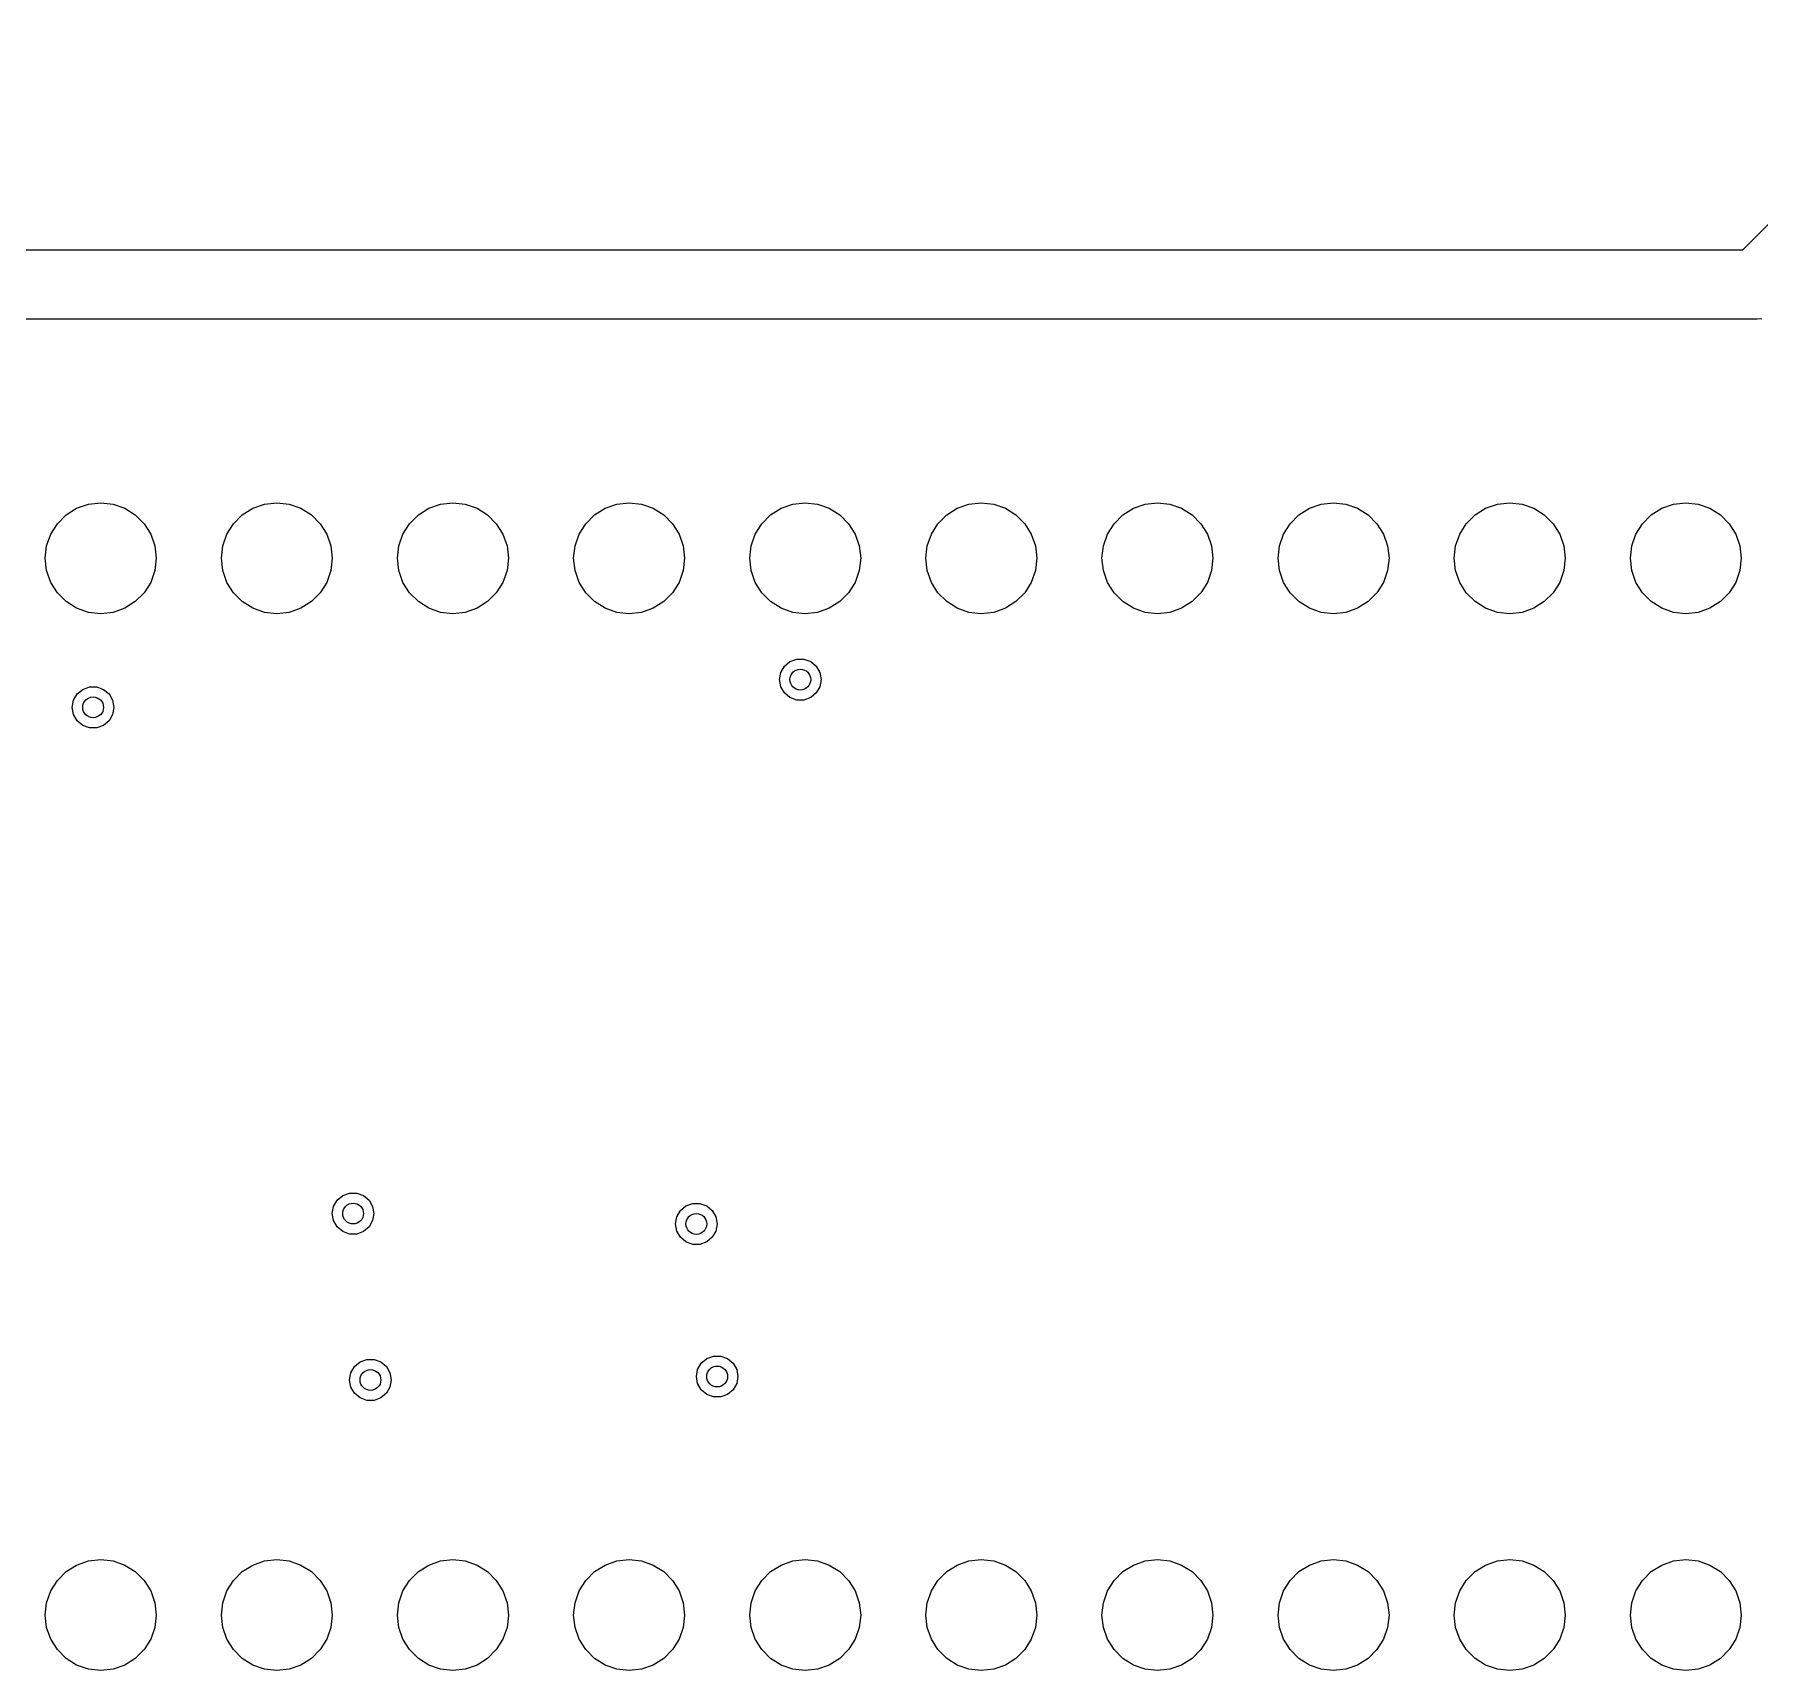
# Model space of a CAD drawing. Extents: x 281 to 530, y -238 to -79.
# Drawn here: x 303.51 to 328.39, y -162.8 to -139.21 of the extents above; entities that cross this region are included whole.
import ezdxf

# ---------------------------------------------------------------- set-up
doc = ezdxf.new("R2010")
doc.units = 0
doc.layers.add('BLACK', color=7, linetype='CONTINUOUS')

msp = doc.modelspace()

# ---------------------------------------------------------------- linework, layer by layer
at = {"layer": 'BLACK', "linetype": 'CONTINUOUS'}
for p, q in [((328.152894, -142.31), (331.256447, -139.206447)), ((281.61, -142.31), (328.152894, -142.31)), ((328.36, -143.31), (282.11, -143.31)), ((328.425248, -143.305723), (328.36, -143.31)), ((304.122893, -146.039225), (304.291983, -145.980058)), ((304.291983, -145.980058), (304.47, -145.96)), ((304.47, -145.96), (304.648017, -145.980058)), ((304.648017, -145.980058), (304.817107, -146.039225)), ((306.662893, -146.039225), (306.831983, -145.980058)), ((306.831983, -145.980058), (307.01, -145.96)), ((307.01, -145.96), (307.188017, -145.980058)), ((307.188017, -145.980058), (307.357107, -146.039225)), ((309.202893, -146.039225), (309.371983, -145.980058)), ((309.371983, -145.980058), (309.55, -145.96)), ((309.55, -145.96), (309.728017, -145.980058)), ((309.728017, -145.980058), (309.897107, -146.039225)), ((311.742893, -146.039225), (311.911983, -145.980058)), ((311.911983, -145.980058), (312.09, -145.96)), ((312.09, -145.96), (312.268017, -145.980058)), ((312.268017, -145.980058), (312.437107, -146.039225)), ((314.282893, -146.039225), (314.451983, -145.980058)), ((314.451983, -145.980058), (314.63, -145.96)), ((314.63, -145.96), (314.808017, -145.980058)), ((314.808017, -145.980058), (314.977107, -146.039225)), ((316.822893, -146.039225), (316.991983, -145.980058)), ((316.991983, -145.980058), (317.17, -145.96)), ((317.17, -145.96), (317.348017, -145.980058)), ((317.348017, -145.980058), (317.517107, -146.039225)), ((319.362893, -146.039225), (319.531983, -145.980058)), ((319.531983, -145.980058), (319.71, -145.96)), ((319.71, -145.96), (319.888017, -145.980058)), ((319.888017, -145.980058), (320.057107, -146.039225)), ((321.902893, -146.039225), (322.071983, -145.980058)), ((322.071983, -145.980058), (322.25, -145.96)), ((322.25, -145.96), (322.428017, -145.980058)), ((322.428017, -145.980058), (322.597107, -146.039225)), ((324.442893, -146.039225), (324.611983, -145.980058)), ((324.611983, -145.980058), (324.79, -145.96)), ((324.79, -145.96), (324.968017, -145.980058)), ((324.968017, -145.980058), (325.137107, -146.039225)), ((326.982893, -146.039225), (327.151983, -145.980058)), ((327.151983, -145.980058), (327.33, -145.96)), ((327.33, -145.96), (327.508017, -145.980058)), ((327.508017, -145.980058), (327.677107, -146.039225)), ((303.749225, -146.412893), (303.844535, -146.261208)), ((303.844535, -146.261208), (303.971208, -146.134535)), ((303.971208, -146.134535), (304.122893, -146.039225)), ((304.817107, -146.039225), (304.968792, -146.134535)), ((304.968792, -146.134535), (305.095465, -146.261208)), ((305.095465, -146.261208), (305.190775, -146.412893)), ((306.289225, -146.412893), (306.384535, -146.261208)), ((306.384535, -146.261208), (306.511208, -146.134535)), ((306.511208, -146.134535), (306.662893, -146.039225)), ((307.357107, -146.039225), (307.508792, -146.134535)), ((307.508792, -146.134535), (307.635465, -146.261208)), ((307.635465, -146.261208), (307.730775, -146.412893)), ((308.829225, -146.412893), (308.924535, -146.261208)), ((308.924535, -146.261208), (309.051208, -146.134535)), ((309.051208, -146.134535), (309.202893, -146.039225)), ((309.897107, -146.039225), (310.048792, -146.134535)), ((310.048792, -146.134535), (310.175465, -146.261208)), ((310.175465, -146.261208), (310.270775, -146.412893)), ((311.369225, -146.412893), (311.464535, -146.261208)), ((311.464535, -146.261208), (311.591208, -146.134535)), ((311.591208, -146.134535), (311.742893, -146.039225)), ((312.437107, -146.039225), (312.588792, -146.134535)), ((312.588792, -146.134535), (312.715465, -146.261208)), ((312.715465, -146.261208), (312.810775, -146.412893)), ((313.909225, -146.412893), (314.004535, -146.261208)), ((314.004535, -146.261208), (314.131208, -146.134535)), ((314.131208, -146.134535), (314.282893, -146.039225)), ((314.977107, -146.039225), (315.128792, -146.134535)), ((315.128792, -146.134535), (315.255465, -146.261208)), ((315.255465, -146.261208), (315.350775, -146.412893)), ((316.449225, -146.412893), (316.544535, -146.261208)), ((316.544535, -146.261208), (316.671208, -146.134535)), ((316.671208, -146.134535), (316.822893, -146.039225)), ((317.517107, -146.039225), (317.668792, -146.134535)), ((317.668792, -146.134535), (317.795465, -146.261208)), ((317.795465, -146.261208), (317.890775, -146.412893)), ((318.989225, -146.412893), (319.084535, -146.261208)), ((319.084535, -146.261208), (319.211208, -146.134535)), ((319.211208, -146.134535), (319.362893, -146.039225)), ((320.057107, -146.039225), (320.208792, -146.134535)), ((320.208792, -146.134535), (320.335465, -146.261208)), ((320.335465, -146.261208), (320.430775, -146.412893)), ((321.529225, -146.412893), (321.624535, -146.261208)), ((321.624535, -146.261208), (321.751208, -146.134535)), ((321.751208, -146.134535), (321.902893, -146.039225)), ((322.597107, -146.039225), (322.748792, -146.134535)), ((322.748792, -146.134535), (322.875465, -146.261208)), ((322.875465, -146.261208), (322.970775, -146.412893)), ((324.069225, -146.412893), (324.164535, -146.261208)), ((324.164535, -146.261208), (324.291208, -146.134535)), ((324.291208, -146.134535), (324.442893, -146.039225)), ((325.137107, -146.039225), (325.288792, -146.134535)), ((325.288792, -146.134535), (325.415465, -146.261208)), ((325.415465, -146.261208), (325.510775, -146.412893)), ((326.609225, -146.412893), (326.704535, -146.261208)), ((326.704535, -146.261208), (326.831208, -146.134535)), ((326.831208, -146.134535), (326.982893, -146.039225)), ((327.677107, -146.039225), (327.828792, -146.134535)), ((327.828792, -146.134535), (327.955465, -146.261208)), ((327.955465, -146.261208), (328.050775, -146.412893)), ((303.690058, -146.581983), (303.749225, -146.412893)), ((305.190775, -146.412893), (305.249942, -146.581983)), ((306.230058, -146.581983), (306.289225, -146.412893)), ((307.730775, -146.412893), (307.789942, -146.581983)), ((308.770058, -146.581983), (308.829225, -146.412893)), ((310.270775, -146.412893), (310.329942, -146.581983)), ((311.310058, -146.581983), (311.369225, -146.412893)), ((312.810775, -146.412893), (312.869942, -146.581983)), ((313.850058, -146.581983), (313.909225, -146.412893)), ((315.350775, -146.412893), (315.409942, -146.581983)), ((316.390058, -146.581983), (316.449225, -146.412893)), ((317.890775, -146.412893), (317.949942, -146.581983)), ((318.930058, -146.581983), (318.989225, -146.412893)), ((320.430775, -146.412893), (320.489942, -146.581983)), ((321.470058, -146.581983), (321.529225, -146.412893)), ((322.970775, -146.412893), (323.029942, -146.581983)), ((324.010058, -146.581983), (324.069225, -146.412893)), ((325.510775, -146.412893), (325.569942, -146.581983)), ((326.550058, -146.581983), (326.609225, -146.412893)), ((328.050775, -146.412893), (328.109942, -146.581983)), ((303.67, -146.76), (303.690058, -146.581983)), ((303.690058, -146.938017), (303.67, -146.76)), ((305.249942, -146.581983), (305.27, -146.76)), ((305.27, -146.76), (305.249942, -146.938017)), ((306.21, -146.76), (306.230058, -146.581983)), ((306.230058, -146.938017), (306.21, -146.76)), ((307.789942, -146.581983), (307.81, -146.76)), ((307.81, -146.76), (307.789942, -146.938017)), ((308.75, -146.76), (308.770058, -146.581983)), ((308.770058, -146.938017), (308.75, -146.76)), ((310.329942, -146.581983), (310.35, -146.76)), ((310.35, -146.76), (310.329942, -146.938017)), ((311.29, -146.76), (311.310058, -146.581983)), ((311.310058, -146.938017), (311.29, -146.76)), ((312.869942, -146.581983), (312.89, -146.76)), ((312.89, -146.76), (312.869942, -146.938017)), ((313.83, -146.76), (313.850058, -146.581983)), ((313.850058, -146.938017), (313.83, -146.76)), ((315.409942, -146.581983), (315.43, -146.76)), ((315.43, -146.76), (315.409942, -146.938017)), ((316.37, -146.76), (316.390058, -146.581983)), ((316.390058, -146.938017), (316.37, -146.76)), ((317.949942, -146.581983), (317.97, -146.76)), ((317.97, -146.76), (317.949942, -146.938017)), ((318.91, -146.76), (318.930058, -146.581983)), ((318.930058, -146.938017), (318.91, -146.76)), ((320.489942, -146.581983), (320.51, -146.76)), ((320.51, -146.76), (320.489942, -146.938017)), ((321.45, -146.76), (321.470058, -146.581983)), ((321.470058, -146.938017), (321.45, -146.76)), ((323.029942, -146.581983), (323.05, -146.76)), ((323.05, -146.76), (323.029942, -146.938017)), ((323.99, -146.76), (324.010058, -146.581983)), ((324.010058, -146.938017), (323.99, -146.76)), ((325.569942, -146.581983), (325.59, -146.76)), ((325.59, -146.76), (325.569942, -146.938017)), ((326.53, -146.76), (326.550058, -146.581983)), ((326.550058, -146.938017), (326.53, -146.76)), ((328.109942, -146.581983), (328.13, -146.76)), ((328.13, -146.76), (328.109942, -146.938017)), ((303.749225, -147.107107), (303.690058, -146.938017)), ((305.249942, -146.938017), (305.190775, -147.107107)), ((306.289225, -147.107107), (306.230058, -146.938017)), ((307.789942, -146.938017), (307.730775, -147.107107)), ((308.829225, -147.107107), (308.770058, -146.938017)), ((310.329942, -146.938017), (310.270775, -147.107107)), ((311.369225, -147.107107), (311.310058, -146.938017)), ((312.869942, -146.938017), (312.810775, -147.107107)), ((313.909225, -147.107107), (313.850058, -146.938017)), ((315.409942, -146.938017), (315.350775, -147.107107)), ((316.449225, -147.107107), (316.390058, -146.938017)), ((317.949942, -146.938017), (317.890775, -147.107107)), ((318.989225, -147.107107), (318.930058, -146.938017)), ((320.489942, -146.938017), (320.430775, -147.107107)), ((321.529225, -147.107107), (321.470058, -146.938017)), ((323.029942, -146.938017), (322.970775, -147.107107)), ((324.069225, -147.107107), (324.010058, -146.938017)), ((325.569942, -146.938017), (325.510775, -147.107107)), ((326.609225, -147.107107), (326.550058, -146.938017)), ((328.109942, -146.938017), (328.050775, -147.107107)), ((303.844535, -147.258792), (303.749225, -147.107107)), ((303.971208, -147.385465), (303.844535, -147.258792)), ((305.095465, -147.258792), (304.968792, -147.385465)), ((305.190775, -147.107107), (305.095465, -147.258792)), ((306.384535, -147.258792), (306.289225, -147.107107)), ((306.511208, -147.385465), (306.384535, -147.258792)), ((307.635465, -147.258792), (307.508792, -147.385465)), ((307.730775, -147.107107), (307.635465, -147.258792)), ((308.924535, -147.258792), (308.829225, -147.107107)), ((309.051208, -147.385465), (308.924535, -147.258792)), ((310.175465, -147.258792), (310.048792, -147.385465)), ((310.270775, -147.107107), (310.175465, -147.258792)), ((311.464535, -147.258792), (311.369225, -147.107107)), ((311.591208, -147.385465), (311.464535, -147.258792)), ((312.715465, -147.258792), (312.588792, -147.385465)), ((312.810775, -147.107107), (312.715465, -147.258792)), ((314.004535, -147.258792), (313.909225, -147.107107)), ((314.131208, -147.385465), (314.004535, -147.258792)), ((315.255465, -147.258792), (315.128792, -147.385465)), ((315.350775, -147.107107), (315.255465, -147.258792)), ((316.544535, -147.258792), (316.449225, -147.107107)), ((316.671208, -147.385465), (316.544535, -147.258792)), ((317.795465, -147.258792), (317.668792, -147.385465)), ((317.890775, -147.107107), (317.795465, -147.258792)), ((319.084535, -147.258792), (318.989225, -147.107107)), ((319.211208, -147.385465), (319.084535, -147.258792)), ((320.335465, -147.258792), (320.208792, -147.385465)), ((320.430775, -147.107107), (320.335465, -147.258792)), ((321.624535, -147.258792), (321.529225, -147.107107)), ((321.751208, -147.385465), (321.624535, -147.258792)), ((322.875465, -147.258792), (322.748792, -147.385465)), ((322.970775, -147.107107), (322.875465, -147.258792)), ((324.164535, -147.258792), (324.069225, -147.107107)), ((324.291208, -147.385465), (324.164535, -147.258792)), ((325.415465, -147.258792), (325.288792, -147.385465)), ((325.510775, -147.107107), (325.415465, -147.258792)), ((326.704535, -147.258792), (326.609225, -147.107107)), ((326.831208, -147.385465), (326.704535, -147.258792)), ((327.955465, -147.258792), (327.828792, -147.385465)), ((328.050775, -147.107107), (327.955465, -147.258792)), ((304.122893, -147.480775), (303.971208, -147.385465)), ((304.291983, -147.539942), (304.122893, -147.480775)), ((304.817107, -147.480775), (304.648017, -147.539942)), ((304.968792, -147.385465), (304.817107, -147.480775)), ((306.662893, -147.480775), (306.511208, -147.385465)), ((306.831983, -147.539942), (306.662893, -147.480775)), ((307.357107, -147.480775), (307.188017, -147.539942)), ((307.508792, -147.385465), (307.357107, -147.480775)), ((309.202893, -147.480775), (309.051208, -147.385465)), ((309.371983, -147.539942), (309.202893, -147.480775)), ((309.897107, -147.480775), (309.728017, -147.539942)), ((310.048792, -147.385465), (309.897107, -147.480775)), ((311.742893, -147.480775), (311.591208, -147.385465)), ((311.911983, -147.539942), (311.742893, -147.480775)), ((312.437107, -147.480775), (312.268017, -147.539942)), ((312.588792, -147.385465), (312.437107, -147.480775)), ((314.282893, -147.480775), (314.131208, -147.385465)), ((314.451983, -147.539942), (314.282893, -147.480775)), ((314.977107, -147.480775), (314.808017, -147.539942)), ((315.128792, -147.385465), (314.977107, -147.480775)), ((316.822893, -147.480775), (316.671208, -147.385465)), ((316.991983, -147.539942), (316.822893, -147.480775)), ((317.517107, -147.480775), (317.348017, -147.539942)), ((317.668792, -147.385465), (317.517107, -147.480775)), ((319.362893, -147.480775), (319.211208, -147.385465)), ((319.531983, -147.539942), (319.362893, -147.480775)), ((320.057107, -147.480775), (319.888017, -147.539942)), ((320.208792, -147.385465), (320.057107, -147.480775)), ((321.902893, -147.480775), (321.751208, -147.385465)), ((322.071983, -147.539942), (321.902893, -147.480775)), ((322.597107, -147.480775), (322.428017, -147.539942)), ((322.748792, -147.385465), (322.597107, -147.480775)), ((324.442893, -147.480775), (324.291208, -147.385465)), ((324.611983, -147.539942), (324.442893, -147.480775)), ((325.137107, -147.480775), (324.968017, -147.539942)), ((325.288792, -147.385465), (325.137107, -147.480775)), ((326.982893, -147.480775), (326.831208, -147.385465)), ((327.151983, -147.539942), (326.982893, -147.480775)), ((327.677107, -147.480775), (327.508017, -147.539942)), ((327.828792, -147.385465), (327.677107, -147.480775)), ((304.47, -147.56), (304.291983, -147.539942)), ((304.648017, -147.539942), (304.47, -147.56)), ((307.01, -147.56), (306.831983, -147.539942)), ((307.188017, -147.539942), (307.01, -147.56)), ((309.55, -147.56), (309.371983, -147.539942)), ((309.728017, -147.539942), (309.55, -147.56)), ((312.09, -147.56), (311.911983, -147.539942)), ((312.268017, -147.539942), (312.09, -147.56)), ((314.63, -147.56), (314.451983, -147.539942)), ((314.808017, -147.539942), (314.63, -147.56)), ((317.17, -147.56), (316.991983, -147.539942)), ((317.348017, -147.539942), (317.17, -147.56)), ((319.71, -147.56), (319.531983, -147.539942)), ((319.888017, -147.539942), (319.71, -147.56)), ((322.25, -147.56), (322.071983, -147.539942)), ((322.428017, -147.539942), (322.25, -147.56)), ((324.79, -147.56), (324.611983, -147.539942)), ((324.968017, -147.539942), (324.79, -147.56)), ((327.33, -147.56), (327.151983, -147.539942)), ((327.508017, -147.539942), (327.33, -147.56)), ((314.330187, -148.317164), (314.41, -148.250192)), ((314.41, -148.250192), (314.507906, -148.214558)), ((314.507906, -148.214558), (314.612094, -148.214558)), ((314.612094, -148.214558), (314.71, -148.250192)), ((314.71, -148.250192), (314.789813, -148.317164)), ((314.26, -148.51), (314.278092, -148.407394)), ((314.278092, -148.612606), (314.26, -148.51)), ((314.278092, -148.407394), (314.330187, -148.317164)), ((314.789813, -148.317164), (314.841908, -148.407394)), ((314.841908, -148.407394), (314.86, -148.51)), ((314.86, -148.51), (314.841908, -148.612606)), ((304.078092, -148.807394), (304.130187, -148.717164)), ((304.130187, -148.717164), (304.21, -148.650192)), ((304.21, -148.650192), (304.307906, -148.614558)), ((304.307906, -148.614558), (304.412094, -148.614558)), ((304.412094, -148.614558), (304.51, -148.650192)), ((304.51, -148.650192), (304.589813, -148.717164)), ((304.589813, -148.717164), (304.641908, -148.807394)), ((314.330187, -148.702836), (314.278092, -148.612606)), ((314.41, -148.769808), (314.330187, -148.702836)), ((314.789813, -148.702836), (314.71, -148.769808)), ((314.841908, -148.612606), (314.789813, -148.702836)), ((304.06, -148.91), (304.078092, -148.807394)), ((304.078092, -149.012606), (304.06, -148.91)), ((304.130187, -149.102836), (304.078092, -149.012606)), ((304.641908, -149.012606), (304.589813, -149.102836)), ((304.641908, -148.807394), (304.66, -148.91)), ((304.66, -148.91), (304.641908, -149.012606)), ((314.507906, -148.805442), (314.41, -148.769808)), ((314.612094, -148.805442), (314.507906, -148.805442)), ((314.71, -148.769808), (314.612094, -148.805442)), ((304.21, -149.169808), (304.130187, -149.102836)), ((304.307906, -149.205442), (304.21, -149.169808)), ((304.412094, -149.205442), (304.307906, -149.205442)), ((304.51, -149.169808), (304.412094, -149.205442)), ((304.589813, -149.102836), (304.51, -149.169808)), ((307.880187, -156.017164), (307.96, -155.950192)), ((307.96, -155.950192), (308.057906, -155.914558)), ((308.057906, -155.914558), (308.162094, -155.914558)), ((308.162094, -155.914558), (308.26, -155.950192)), ((308.26, -155.950192), (308.339813, -156.017164)), ((307.81, -156.21), (307.828092, -156.107394)), ((307.828092, -156.312606), (307.81, -156.21)), ((307.828092, -156.107394), (307.880187, -156.017164)), ((308.339813, -156.017164), (308.391908, -156.107394)), ((308.391908, -156.107394), (308.41, -156.21)), ((308.41, -156.21), (308.391908, -156.312606)), ((312.778092, -156.257394), (312.830187, -156.167164)), ((312.830187, -156.167164), (312.91, -156.100192)), ((312.91, -156.100192), (313.007906, -156.064558)), ((313.007906, -156.064558), (313.112094, -156.064558)), ((313.112094, -156.064558), (313.21, -156.100192)), ((313.21, -156.100192), (313.289813, -156.167164)), ((313.289813, -156.167164), (313.341908, -156.257394)), ((307.880187, -156.402836), (307.828092, -156.312606)), ((307.96, -156.469808), (307.880187, -156.402836)), ((308.057906, -156.505442), (307.96, -156.469808)), ((308.26, -156.469808), (308.162094, -156.505442)), ((308.339813, -156.402836), (308.26, -156.469808)), ((308.391908, -156.312606), (308.339813, -156.402836)), ((312.76, -156.36), (312.778092, -156.257394)), ((312.778092, -156.462606), (312.76, -156.36)), ((312.830187, -156.552836), (312.778092, -156.462606)), ((313.341908, -156.462606), (313.289813, -156.552836)), ((313.341908, -156.257394), (313.36, -156.36)), ((313.36, -156.36), (313.341908, -156.462606)), ((308.162094, -156.505442), (308.057906, -156.505442)), ((312.91, -156.619808), (312.830187, -156.552836)), ((313.007906, -156.655442), (312.91, -156.619808)), ((313.112094, -156.655442), (313.007906, -156.655442)), ((313.21, -156.619808), (313.112094, -156.655442)), ((313.289813, -156.552836), (313.21, -156.619808)), ((308.078092, -158.507394), (308.130187, -158.417164)), ((308.130187, -158.417164), (308.21, -158.350192)), ((308.21, -158.350192), (308.307906, -158.314558)), ((308.307906, -158.314558), (308.412094, -158.314558)), ((308.412094, -158.314558), (308.51, -158.350192)), ((308.51, -158.350192), (308.589813, -158.417164)), ((308.589813, -158.417164), (308.641908, -158.507394)), ((313.06, -158.56), (313.078092, -158.457394)), ((313.078092, -158.457394), (313.130187, -158.367164)), ((313.130187, -158.367164), (313.21, -158.300192)), ((313.21, -158.300192), (313.307906, -158.264558)), ((313.307906, -158.264558), (313.412094, -158.264558)), ((313.412094, -158.264558), (313.51, -158.300192)), ((313.51, -158.300192), (313.589813, -158.367164)), ((313.589813, -158.367164), (313.641908, -158.457394)), ((313.641908, -158.457394), (313.66, -158.56)), ((308.06, -158.61), (308.078092, -158.507394)), ((308.078092, -158.712606), (308.06, -158.61)), ((308.130187, -158.802836), (308.078092, -158.712606)), ((308.641908, -158.712606), (308.589813, -158.802836)), ((308.641908, -158.507394), (308.66, -158.61)), ((308.66, -158.61), (308.641908, -158.712606)), ((313.078092, -158.662606), (313.06, -158.56)), ((313.130187, -158.752836), (313.078092, -158.662606)), ((313.641908, -158.662606), (313.589813, -158.752836)), ((313.66, -158.56), (313.641908, -158.662606)), ((308.21, -158.869808), (308.130187, -158.802836)), ((308.307906, -158.905442), (308.21, -158.869808)), ((308.412094, -158.905442), (308.307906, -158.905442)), ((308.51, -158.869808), (308.412094, -158.905442)), ((308.589813, -158.802836), (308.51, -158.869808)), ((313.21, -158.819808), (313.130187, -158.752836)), ((313.307906, -158.855442), (313.21, -158.819808)), ((313.412094, -158.855442), (313.307906, -158.855442)), ((313.51, -158.819808), (313.412094, -158.855442)), ((313.589813, -158.752836), (313.51, -158.819808)), ((304.291983, -161.220058), (304.47, -161.2)), ((304.47, -161.2), (304.648017, -161.220058)), ((306.831983, -161.220058), (307.01, -161.2)), ((307.01, -161.2), (307.188017, -161.220058)), ((309.371983, -161.220058), (309.55, -161.2)), ((309.55, -161.2), (309.728017, -161.220058)), ((311.911983, -161.220058), (312.09, -161.2)), ((312.09, -161.2), (312.268017, -161.220058)), ((314.451983, -161.220058), (314.63, -161.2)), ((314.63, -161.2), (314.808017, -161.220058)), ((316.991983, -161.220058), (317.17, -161.2)), ((317.17, -161.2), (317.348017, -161.220058)), ((319.531983, -161.220058), (319.71, -161.2)), ((319.71, -161.2), (319.888017, -161.220058)), ((322.071983, -161.220058), (322.25, -161.2)), ((322.25, -161.2), (322.428017, -161.220058)), ((324.611983, -161.220058), (324.79, -161.2)), ((324.79, -161.2), (324.968017, -161.220058)), ((327.151983, -161.220058), (327.33, -161.2)), ((327.33, -161.2), (327.508017, -161.220058)), ((303.844535, -161.501208), (303.971208, -161.374535)), ((303.971208, -161.374535), (304.122893, -161.279225)), ((304.122893, -161.279225), (304.291983, -161.220058)), ((304.648017, -161.220058), (304.817107, -161.279225)), ((304.817107, -161.279225), (304.968792, -161.374535)), ((304.968792, -161.374535), (305.095465, -161.501208)), ((306.384535, -161.501208), (306.511208, -161.374535)), ((306.511208, -161.374535), (306.662893, -161.279225)), ((306.662893, -161.279225), (306.831983, -161.220058)), ((307.188017, -161.220058), (307.357107, -161.279225)), ((307.357107, -161.279225), (307.508792, -161.374535)), ((307.508792, -161.374535), (307.635465, -161.501208)), ((308.924535, -161.501208), (309.051208, -161.374535)), ((309.051208, -161.374535), (309.202893, -161.279225)), ((309.202893, -161.279225), (309.371983, -161.220058)), ((309.728017, -161.220058), (309.897107, -161.279225)), ((309.897107, -161.279225), (310.048792, -161.374535)), ((310.048792, -161.374535), (310.175465, -161.501208)), ((311.464535, -161.501208), (311.591208, -161.374535)), ((311.591208, -161.374535), (311.742893, -161.279225)), ((311.742893, -161.279225), (311.911983, -161.220058)), ((312.268017, -161.220058), (312.437107, -161.279225)), ((312.437107, -161.279225), (312.588792, -161.374535)), ((312.588792, -161.374535), (312.715465, -161.501208)), ((314.004535, -161.501208), (314.131208, -161.374535)), ((314.131208, -161.374535), (314.282893, -161.279225)), ((314.282893, -161.279225), (314.451983, -161.220058)), ((314.808017, -161.220058), (314.977107, -161.279225)), ((314.977107, -161.279225), (315.128792, -161.374535)), ((315.128792, -161.374535), (315.255465, -161.501208)), ((316.544535, -161.501208), (316.671208, -161.374535)), ((316.671208, -161.374535), (316.822893, -161.279225)), ((316.822893, -161.279225), (316.991983, -161.220058)), ((317.348017, -161.220058), (317.517107, -161.279225)), ((317.517107, -161.279225), (317.668792, -161.374535)), ((317.668792, -161.374535), (317.795465, -161.501208)), ((319.084535, -161.501208), (319.211208, -161.374535)), ((319.211208, -161.374535), (319.362893, -161.279225)), ((319.362893, -161.279225), (319.531983, -161.220058)), ((319.888017, -161.220058), (320.057107, -161.279225)), ((320.057107, -161.279225), (320.208792, -161.374535)), ((320.208792, -161.374535), (320.335465, -161.501208)), ((321.624535, -161.501208), (321.751208, -161.374535)), ((321.751208, -161.374535), (321.902893, -161.279225)), ((321.902893, -161.279225), (322.071983, -161.220058)), ((322.428017, -161.220058), (322.597107, -161.279225)), ((322.597107, -161.279225), (322.748792, -161.374535)), ((322.748792, -161.374535), (322.875465, -161.501208)), ((324.164535, -161.501208), (324.291208, -161.374535)), ((324.291208, -161.374535), (324.442893, -161.279225)), ((324.442893, -161.279225), (324.611983, -161.220058)), ((324.968017, -161.220058), (325.137107, -161.279225)), ((325.137107, -161.279225), (325.288792, -161.374535)), ((325.288792, -161.374535), (325.415465, -161.501208)), ((326.704535, -161.501208), (326.831208, -161.374535)), ((326.831208, -161.374535), (326.982893, -161.279225)), ((326.982893, -161.279225), (327.151983, -161.220058)), ((327.508017, -161.220058), (327.677107, -161.279225)), ((327.677107, -161.279225), (327.828792, -161.374535)), ((327.828792, -161.374535), (327.955465, -161.501208)), ((303.690058, -161.821983), (303.749225, -161.652893)), ((303.749225, -161.652893), (303.844535, -161.501208)), ((305.095465, -161.501208), (305.190775, -161.652893)), ((305.190775, -161.652893), (305.249942, -161.821983)), ((306.230058, -161.821983), (306.289225, -161.652893)), ((306.289225, -161.652893), (306.384535, -161.501208)), ((307.635465, -161.501208), (307.730775, -161.652893)), ((307.730775, -161.652893), (307.789942, -161.821983)), ((308.770058, -161.821983), (308.829225, -161.652893)), ((308.829225, -161.652893), (308.924535, -161.501208)), ((310.175465, -161.501208), (310.270775, -161.652893)), ((310.270775, -161.652893), (310.329942, -161.821983)), ((311.310058, -161.821983), (311.369225, -161.652893)), ((311.369225, -161.652893), (311.464535, -161.501208)), ((312.715465, -161.501208), (312.810775, -161.652893)), ((312.810775, -161.652893), (312.869942, -161.821983)), ((313.850058, -161.821983), (313.909225, -161.652893)), ((313.909225, -161.652893), (314.004535, -161.501208)), ((315.255465, -161.501208), (315.350775, -161.652893)), ((315.350775, -161.652893), (315.409942, -161.821983)), ((316.390058, -161.821983), (316.449225, -161.652893)), ((316.449225, -161.652893), (316.544535, -161.501208)), ((317.795465, -161.501208), (317.890775, -161.652893)), ((317.890775, -161.652893), (317.949942, -161.821983)), ((318.930058, -161.821983), (318.989225, -161.652893)), ((318.989225, -161.652893), (319.084535, -161.501208)), ((320.335465, -161.501208), (320.430775, -161.652893)), ((320.430775, -161.652893), (320.489942, -161.821983)), ((321.470058, -161.821983), (321.529225, -161.652893)), ((321.529225, -161.652893), (321.624535, -161.501208)), ((322.875465, -161.501208), (322.970775, -161.652893)), ((322.970775, -161.652893), (323.029942, -161.821983)), ((324.010058, -161.821983), (324.069225, -161.652893)), ((324.069225, -161.652893), (324.164535, -161.501208)), ((325.415465, -161.501208), (325.510775, -161.652893)), ((325.510775, -161.652893), (325.569942, -161.821983)), ((326.550058, -161.821983), (326.609225, -161.652893)), ((326.609225, -161.652893), (326.704535, -161.501208)), ((327.955465, -161.501208), (328.050775, -161.652893)), ((328.050775, -161.652893), (328.109942, -161.821983)), ((303.67, -162), (303.690058, -161.821983)), ((305.249942, -161.821983), (305.27, -162)), ((306.21, -162), (306.230058, -161.821983)), ((307.789942, -161.821983), (307.81, -162)), ((308.75, -162), (308.770058, -161.821983)), ((310.329942, -161.821983), (310.35, -162)), ((311.29, -162), (311.310058, -161.821983)), ((312.869942, -161.821983), (312.89, -162)), ((313.83, -162), (313.850058, -161.821983)), ((315.409942, -161.821983), (315.43, -162)), ((316.37, -162), (316.390058, -161.821983)), ((317.949942, -161.821983), (317.97, -162)), ((318.91, -162), (318.930058, -161.821983)), ((320.489942, -161.821983), (320.51, -162)), ((321.45, -162), (321.470058, -161.821983)), ((323.029942, -161.821983), (323.05, -162)), ((323.99, -162), (324.010058, -161.821983)), ((325.569942, -161.821983), (325.59, -162)), ((326.53, -162), (326.550058, -161.821983)), ((328.109942, -161.821983), (328.13, -162)), ((303.690058, -162.178017), (303.67, -162)), ((303.749225, -162.347107), (303.690058, -162.178017)), ((305.249942, -162.178017), (305.190775, -162.347107)), ((305.27, -162), (305.249942, -162.178017)), ((306.230058, -162.178017), (306.21, -162)), ((306.289225, -162.347107), (306.230058, -162.178017)), ((307.789942, -162.178017), (307.730775, -162.347107)), ((307.81, -162), (307.789942, -162.178017)), ((308.770058, -162.178017), (308.75, -162)), ((308.829225, -162.347107), (308.770058, -162.178017)), ((310.329942, -162.178017), (310.270775, -162.347107)), ((310.35, -162), (310.329942, -162.178017)), ((311.310058, -162.178017), (311.29, -162)), ((311.369225, -162.347107), (311.310058, -162.178017)), ((312.869942, -162.178017), (312.810775, -162.347107)), ((312.89, -162), (312.869942, -162.178017)), ((313.850058, -162.178017), (313.83, -162)), ((313.909225, -162.347107), (313.850058, -162.178017)), ((315.409942, -162.178017), (315.350775, -162.347107)), ((315.43, -162), (315.409942, -162.178017)), ((316.390058, -162.178017), (316.37, -162)), ((316.449225, -162.347107), (316.390058, -162.178017)), ((317.949942, -162.178017), (317.890775, -162.347107)), ((317.97, -162), (317.949942, -162.178017)), ((318.930058, -162.178017), (318.91, -162)), ((318.989225, -162.347107), (318.930058, -162.178017)), ((320.489942, -162.178017), (320.430775, -162.347107)), ((320.51, -162), (320.489942, -162.178017)), ((321.470058, -162.178017), (321.45, -162)), ((321.529225, -162.347107), (321.470058, -162.178017)), ((323.029942, -162.178017), (322.970775, -162.347107)), ((323.05, -162), (323.029942, -162.178017)), ((324.010058, -162.178017), (323.99, -162)), ((324.069225, -162.347107), (324.010058, -162.178017)), ((325.569942, -162.178017), (325.510775, -162.347107)), ((325.59, -162), (325.569942, -162.178017)), ((326.550058, -162.178017), (326.53, -162)), ((326.609225, -162.347107), (326.550058, -162.178017)), ((328.109942, -162.178017), (328.050775, -162.347107)), ((328.13, -162), (328.109942, -162.178017)), ((303.844535, -162.498792), (303.749225, -162.347107)), ((305.190775, -162.347107), (305.095465, -162.498792)), ((306.384535, -162.498792), (306.289225, -162.347107)), ((307.730775, -162.347107), (307.635465, -162.498792)), ((308.924535, -162.498792), (308.829225, -162.347107)), ((310.270775, -162.347107), (310.175465, -162.498792)), ((311.464535, -162.498792), (311.369225, -162.347107)), ((312.810775, -162.347107), (312.715465, -162.498792)), ((314.004535, -162.498792), (313.909225, -162.347107)), ((315.350775, -162.347107), (315.255465, -162.498792)), ((316.544535, -162.498792), (316.449225, -162.347107)), ((317.890775, -162.347107), (317.795465, -162.498792)), ((319.084535, -162.498792), (318.989225, -162.347107)), ((320.430775, -162.347107), (320.335465, -162.498792)), ((321.624535, -162.498792), (321.529225, -162.347107)), ((322.970775, -162.347107), (322.875465, -162.498792)), ((324.164535, -162.498792), (324.069225, -162.347107)), ((325.510775, -162.347107), (325.415465, -162.498792)), ((326.704535, -162.498792), (326.609225, -162.347107)), ((328.050775, -162.347107), (327.955465, -162.498792)), ((303.971208, -162.625465), (303.844535, -162.498792)), ((304.122893, -162.720775), (303.971208, -162.625465)), ((304.968792, -162.625465), (304.817107, -162.720775)), ((305.095465, -162.498792), (304.968792, -162.625465)), ((306.511208, -162.625465), (306.384535, -162.498792)), ((306.662893, -162.720775), (306.511208, -162.625465)), ((307.508792, -162.625465), (307.357107, -162.720775)), ((307.635465, -162.498792), (307.508792, -162.625465)), ((309.051208, -162.625465), (308.924535, -162.498792)), ((309.202893, -162.720775), (309.051208, -162.625465)), ((310.048792, -162.625465), (309.897107, -162.720775)), ((310.175465, -162.498792), (310.048792, -162.625465)), ((311.591208, -162.625465), (311.464535, -162.498792)), ((311.742893, -162.720775), (311.591208, -162.625465)), ((312.588792, -162.625465), (312.437107, -162.720775)), ((312.715465, -162.498792), (312.588792, -162.625465)), ((314.131208, -162.625465), (314.004535, -162.498792)), ((314.282893, -162.720775), (314.131208, -162.625465)), ((315.128792, -162.625465), (314.977107, -162.720775)), ((315.255465, -162.498792), (315.128792, -162.625465)), ((316.671208, -162.625465), (316.544535, -162.498792)), ((316.822893, -162.720775), (316.671208, -162.625465)), ((317.668792, -162.625465), (317.517107, -162.720775)), ((317.795465, -162.498792), (317.668792, -162.625465)), ((319.211208, -162.625465), (319.084535, -162.498792)), ((319.362893, -162.720775), (319.211208, -162.625465)), ((320.208792, -162.625465), (320.057107, -162.720775)), ((320.335465, -162.498792), (320.208792, -162.625465)), ((321.751208, -162.625465), (321.624535, -162.498792)), ((321.902893, -162.720775), (321.751208, -162.625465)), ((322.748792, -162.625465), (322.597107, -162.720775)), ((322.875465, -162.498792), (322.748792, -162.625465)), ((324.291208, -162.625465), (324.164535, -162.498792)), ((324.442893, -162.720775), (324.291208, -162.625465)), ((325.288792, -162.625465), (325.137107, -162.720775)), ((325.415465, -162.498792), (325.288792, -162.625465)), ((326.831208, -162.625465), (326.704535, -162.498792)), ((326.982893, -162.720775), (326.831208, -162.625465)), ((327.828792, -162.625465), (327.677107, -162.720775)), ((327.955465, -162.498792), (327.828792, -162.625465)), ((304.291983, -162.779942), (304.122893, -162.720775)), ((304.47, -162.8), (304.291983, -162.779942)), ((304.648017, -162.779942), (304.47, -162.8)), ((304.817107, -162.720775), (304.648017, -162.779942)), ((306.831983, -162.779942), (306.662893, -162.720775)), ((307.01, -162.8), (306.831983, -162.779942)), ((307.188017, -162.779942), (307.01, -162.8)), ((307.357107, -162.720775), (307.188017, -162.779942)), ((309.371983, -162.779942), (309.202893, -162.720775)), ((309.55, -162.8), (309.371983, -162.779942)), ((309.728017, -162.779942), (309.55, -162.8)), ((309.897107, -162.720775), (309.728017, -162.779942)), ((311.911983, -162.779942), (311.742893, -162.720775)), ((312.09, -162.8), (311.911983, -162.779942)), ((312.268017, -162.779942), (312.09, -162.8)), ((312.437107, -162.720775), (312.268017, -162.779942)), ((314.451983, -162.779942), (314.282893, -162.720775)), ((314.63, -162.8), (314.451983, -162.779942)), ((314.808017, -162.779942), (314.63, -162.8)), ((314.977107, -162.720775), (314.808017, -162.779942)), ((316.991983, -162.779942), (316.822893, -162.720775)), ((317.17, -162.8), (316.991983, -162.779942)), ((317.348017, -162.779942), (317.17, -162.8)), ((317.517107, -162.720775), (317.348017, -162.779942)), ((319.531983, -162.779942), (319.362893, -162.720775)), ((319.71, -162.8), (319.531983, -162.779942)), ((319.888017, -162.779942), (319.71, -162.8)), ((320.057107, -162.720775), (319.888017, -162.779942)), ((322.071983, -162.779942), (321.902893, -162.720775)), ((322.25, -162.8), (322.071983, -162.779942)), ((322.428017, -162.779942), (322.25, -162.8)), ((322.597107, -162.720775), (322.428017, -162.779942)), ((324.611983, -162.779942), (324.442893, -162.720775)), ((324.79, -162.8), (324.611983, -162.779942)), ((324.968017, -162.779942), (324.79, -162.8)), ((325.137107, -162.720775), (324.968017, -162.779942)), ((327.151983, -162.779942), (326.982893, -162.720775)), ((327.33, -162.8), (327.151983, -162.779942)), ((327.508017, -162.779942), (327.33, -162.8)), ((327.677107, -162.720775), (327.508017, -162.779942))]:
    msp.add_line(p, q, dxfattribs=at)
at = {"layer": 'BLACK'}
for centre in [(314.56, -148.51), (304.36, -148.91), (308.11, -156.21), (313.06, -156.36), (308.36, -158.61), (313.36, -158.56)]:
    msp.add_circle(centre, 0.15, dxfattribs=at)

doc.saveas('drawing.dxf')
